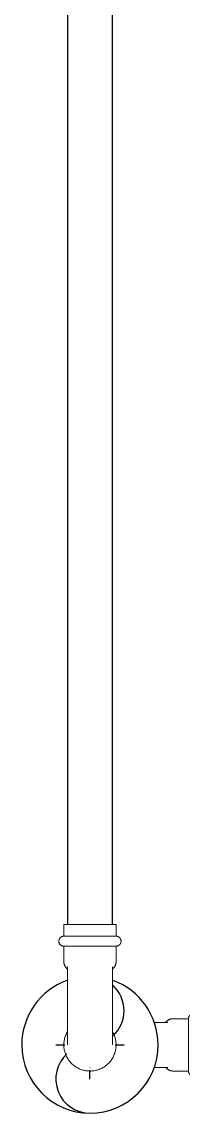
# Model space of a CAD drawing. Header units: inches. Extents: x -3327 to -1, y 8 to 1328.
# Drawn here: x -3179.63 to -3174.89, y 1173.85 to 1205.81 of the extents above; entities that cross this region are included whole.
import ezdxf

# ---------------------------------------------------------------- set-up
doc = ezdxf.new("R2010")
doc.units = ezdxf.units.IN
doc.header["$MEASUREMENT"] = 0
doc.layers.add('P-PIPE', color=3, linetype='Continuous', lineweight=9)
doc.layers.add('X - REF - FP', color=7, linetype='Continuous', true_color=0xb90000)

# ---------------------------------------------------------------- blocks, each defined once
blk = doc.blocks.new('Victaulic-VicPress316-Elbow 90-45deg Style P568_P571 - Standard-V54-SECOND LEVEL')
at = {"layer": 'P-PIPE'}
for p, q in [((-3178.392, 1179.375), (-3178.392, 1179.036)), ((-3177.625, 1179.375), (-3178.392, 1179.375)), ((-3176.859, 1179.375), (-3177.625, 1179.375)), ((-3176.859, 1179.036), (-3176.859, 1179.375)), ((-3178.392, 1179.036), (-3177.625, 1179.036)), ((-3177.625, 1179.036), (-3176.859, 1179.036)), ((-3178.392, 1178.745), (-3178.392, 1178.294)), ((-3178.392, 1178.745), (-3177.625, 1178.745)), ((-3177.625, 1178.745), (-3176.859, 1178.745)), ((-3176.859, 1178.294), (-3176.859, 1178.745)), ((-3178.283, 1178.139), (-3178.283, 1177.248)), ((-3176.968, 1177.248), (-3176.968, 1178.142))]:
    blk.add_line(p, q, dxfattribs=at)
at = {"layer": 'P-PIPE', "flags": 128}
for points in [[(-3178.392, 1178.745), (-3178.397, 1178.745), (-3178.403, 1178.746), (-3178.409, 1178.746), (-3178.415, 1178.747), (-3178.42, 1178.748), (-3178.426, 1178.75), (-3178.432, 1178.751), (-3178.437, 1178.753), (-3178.443, 1178.755), (-3178.448, 1178.757), (-3178.453, 1178.759), (-3178.459, 1178.762), (-3178.464, 1178.765), (-3178.469, 1178.768), (-3178.474, 1178.771), (-3178.478, 1178.774), (-3178.483, 1178.778), (-3178.487, 1178.781), (-3178.492, 1178.785), (-3178.496, 1178.789), (-3178.5, 1178.794), (-3178.504, 1178.798), (-3178.507, 1178.803), (-3178.511, 1178.807), (-3178.514, 1178.812), (-3178.517, 1178.817), (-3178.52, 1178.822), (-3178.522, 1178.827), (-3178.525, 1178.833), (-3178.527, 1178.838), (-3178.529, 1178.844), (-3178.531, 1178.849), (-3178.532, 1178.855), (-3178.534, 1178.86), (-3178.535, 1178.866), (-3178.536, 1178.872), (-3178.536, 1178.878), (-3178.537, 1178.883), (-3178.537, 1178.889), (-3178.537, 1178.895), (-3178.537, 1178.901), (-3178.536, 1178.907), (-3178.535, 1178.912), (-3178.534, 1178.918), (-3178.533, 1178.924), (-3178.532, 1178.93), (-3178.53, 1178.935), (-3178.528, 1178.941), (-3178.526, 1178.946), (-3178.524, 1178.951), (-3178.521, 1178.957), (-3178.519, 1178.962), (-3178.516, 1178.967), (-3178.512, 1178.972), (-3178.509, 1178.976), (-3178.506, 1178.981), (-3178.502, 1178.986), (-3178.498, 1178.99), (-3178.494, 1178.994), (-3178.49, 1178.998), (-3178.485, 1179.002), (-3178.481, 1179.006), (-3178.476, 1179.009), (-3178.471, 1179.012), (-3178.467, 1179.016), (-3178.461, 1179.018), (-3178.456, 1179.021), (-3178.451, 1179.024), (-3178.446, 1179.026), (-3178.44, 1179.028), (-3178.435, 1179.03), (-3178.429, 1179.031), (-3178.423, 1179.033), (-3178.418, 1179.034), (-3178.412, 1179.035), (-3178.406, 1179.036), (-3178.4, 1179.036), (-3178.395, 1179.036), (-3178.392, 1179.036)], [(-3177.625, 1179.036), (-3177.656, 1179.036), (-3177.686, 1179.036), (-3177.717, 1179.036), (-3177.747, 1179.036), (-3177.777, 1179.036), (-3177.807, 1179.036), (-3177.837, 1179.036), (-3177.866, 1179.036), (-3177.895, 1179.036), (-3177.924, 1179.036), (-3177.951, 1179.036), (-3177.979, 1179.036), (-3178.006, 1179.036), (-3178.032, 1179.036), (-3178.058, 1179.036), (-3178.083, 1179.036), (-3178.107, 1179.036), (-3178.13, 1179.036), (-3178.153, 1179.036), (-3178.175, 1179.036), (-3178.196, 1179.036), (-3178.216, 1179.036), (-3178.235, 1179.036), (-3178.253, 1179.036), (-3178.27, 1179.036), (-3178.286, 1179.036), (-3178.301, 1179.036), (-3178.315, 1179.036), (-3178.328, 1179.036), (-3178.339, 1179.036), (-3178.35, 1179.036), (-3178.359, 1179.036), (-3178.368, 1179.036), (-3178.375, 1179.036), (-3178.38, 1179.036), (-3178.385, 1179.036), (-3178.388, 1179.036), (-3178.391, 1179.036), (-3178.391, 1179.036), (-3178.392, 1179.036)], [(-3178.392, 1179.036), (-3178.391, 1179.036), (-3178.389, 1179.036), (-3178.386, 1179.036), (-3178.382, 1179.036), (-3178.376, 1179.036), (-3178.37, 1179.036), (-3178.362, 1179.036), (-3178.353, 1179.036)], [(-3176.859, 1179.036), (-3176.859, 1179.036), (-3176.861, 1179.036), (-3176.864, 1179.036), (-3176.868, 1179.036), (-3176.874, 1179.036), (-3176.88, 1179.036), (-3176.888, 1179.036), (-3176.897, 1179.036), (-3176.908, 1179.036), (-3176.919, 1179.036), (-3176.932, 1179.036), (-3176.945, 1179.036), (-3176.96, 1179.036), (-3176.976, 1179.036), (-3176.992, 1179.036), (-3177.01, 1179.036), (-3177.029, 1179.036), (-3177.049, 1179.036), (-3177.069, 1179.036), (-3177.091, 1179.036), (-3177.113, 1179.036), (-3177.137, 1179.036), (-3177.161, 1179.036), (-3177.185, 1179.036), (-3177.211, 1179.036), (-3177.237, 1179.036), (-3177.264, 1179.036), (-3177.291, 1179.036), (-3177.319, 1179.036), (-3177.347, 1179.036), (-3177.376, 1179.036), (-3177.405, 1179.036), (-3177.435, 1179.036), (-3177.465, 1179.036), (-3177.495, 1179.036), (-3177.525, 1179.036), (-3177.556, 1179.036), (-3177.586, 1179.036), (-3177.617, 1179.036), (-3177.625, 1179.036)], [(-3176.9, 1179.036), (-3176.891, 1179.036), (-3176.882, 1179.036), (-3176.875, 1179.036), (-3176.87, 1179.036), (-3176.865, 1179.036), (-3176.862, 1179.036), (-3176.859, 1179.036), (-3176.859, 1179.036), (-3176.859, 1179.036)], [(-3176.859, 1179.036), (-3176.853, 1179.036), (-3176.847, 1179.036), (-3176.841, 1179.035), (-3176.835, 1179.034), (-3176.83, 1179.033), (-3176.824, 1179.032), (-3176.818, 1179.031), (-3176.813, 1179.029), (-3176.807, 1179.027), (-3176.802, 1179.025), (-3176.797, 1179.022), (-3176.791, 1179.02), (-3176.786, 1179.017), (-3176.781, 1179.014), (-3176.776, 1179.011), (-3176.772, 1179.008), (-3176.767, 1179.004), (-3176.763, 1179), (-3176.758, 1178.996), (-3176.754, 1178.992), (-3176.75, 1178.988), (-3176.746, 1178.984), (-3176.743, 1178.979), (-3176.739, 1178.974), (-3176.736, 1178.969), (-3176.733, 1178.965), (-3176.73, 1178.959), (-3176.728, 1178.954), (-3176.725, 1178.949), (-3176.723, 1178.944), (-3176.721, 1178.938), (-3176.719, 1178.933), (-3176.718, 1178.927), (-3176.716, 1178.921), (-3176.715, 1178.916), (-3176.714, 1178.91), (-3176.714, 1178.904), (-3176.713, 1178.898), (-3176.713, 1178.892), (-3176.713, 1178.887), (-3176.713, 1178.881), (-3176.714, 1178.875), (-3176.715, 1178.869), (-3176.716, 1178.863), (-3176.717, 1178.858), (-3176.718, 1178.852), (-3176.72, 1178.847), (-3176.722, 1178.841), (-3176.724, 1178.836), (-3176.726, 1178.83), (-3176.729, 1178.825), (-3176.731, 1178.82), (-3176.734, 1178.815), (-3176.738, 1178.81), (-3176.741, 1178.805), (-3176.744, 1178.801), (-3176.748, 1178.796), (-3176.752, 1178.792), (-3176.756, 1178.788), (-3176.76, 1178.784), (-3176.765, 1178.78), (-3176.769, 1178.776), (-3176.774, 1178.773), (-3176.779, 1178.769), (-3176.784, 1178.766), (-3176.789, 1178.763), (-3176.794, 1178.761), (-3176.799, 1178.758), (-3176.804, 1178.756), (-3176.81, 1178.754), (-3176.815, 1178.752), (-3176.821, 1178.75), (-3176.827, 1178.749), (-3176.832, 1178.748), (-3176.838, 1178.747), (-3176.844, 1178.746), (-3176.85, 1178.746), (-3176.855, 1178.745), (-3176.859, 1178.745)], [(-3178.35, 1178.745), (-3178.359, 1178.745), (-3178.368, 1178.745), (-3178.375, 1178.745), (-3178.38, 1178.745), (-3178.385, 1178.745), (-3178.388, 1178.745), (-3178.391, 1178.745), (-3178.391, 1178.745), (-3178.392, 1178.745)], [(-3178.392, 1178.745), (-3178.391, 1178.745), (-3178.389, 1178.745), (-3178.386, 1178.745), (-3178.382, 1178.745), (-3178.376, 1178.745), (-3178.37, 1178.745), (-3178.362, 1178.745), (-3178.353, 1178.745), (-3178.342, 1178.745), (-3178.331, 1178.745), (-3178.319, 1178.745), (-3178.305, 1178.745), (-3178.29, 1178.745), (-3178.274, 1178.745), (-3178.258, 1178.745), (-3178.24, 1178.745), (-3178.221, 1178.745), (-3178.201, 1178.745), (-3178.181, 1178.745), (-3178.159, 1178.745), (-3178.137, 1178.745), (-3178.113, 1178.745), (-3178.089, 1178.745), (-3178.065, 1178.745), (-3178.039, 1178.745), (-3178.013, 1178.745), (-3177.986, 1178.745), (-3177.959, 1178.745), (-3177.931, 1178.745), (-3177.903, 1178.745), (-3177.874, 1178.745), (-3177.845, 1178.745), (-3177.815, 1178.745), (-3177.785, 1178.745), (-3177.755, 1178.745), (-3177.725, 1178.745), (-3177.695, 1178.745), (-3177.664, 1178.745), (-3177.633, 1178.745), (-3177.625, 1178.745)], [(-3177.625, 1178.745), (-3177.594, 1178.745), (-3177.564, 1178.745), (-3177.533, 1178.745), (-3177.503, 1178.745), (-3177.473, 1178.745), (-3177.443, 1178.745), (-3177.413, 1178.745), (-3177.384, 1178.745), (-3177.355, 1178.745), (-3177.327, 1178.745), (-3177.299, 1178.745), (-3177.271, 1178.745), (-3177.244, 1178.745), (-3177.218, 1178.745), (-3177.192, 1178.745), (-3177.167, 1178.745), (-3177.143, 1178.745), (-3177.12, 1178.745), (-3177.097, 1178.745), (-3177.075, 1178.745), (-3177.054, 1178.745), (-3177.034, 1178.745), (-3177.015, 1178.745), (-3176.997, 1178.745), (-3176.98, 1178.745), (-3176.964, 1178.745), (-3176.949, 1178.745), (-3176.935, 1178.745), (-3176.922, 1178.745), (-3176.911, 1178.745), (-3176.9, 1178.745), (-3176.891, 1178.745), (-3176.882, 1178.745), (-3176.875, 1178.745), (-3176.87, 1178.745), (-3176.865, 1178.745), (-3176.862, 1178.745), (-3176.859, 1178.745), (-3176.859, 1178.745), (-3176.859, 1178.745)], [(-3176.859, 1178.745), (-3176.859, 1178.745), (-3176.861, 1178.745), (-3176.864, 1178.745), (-3176.868, 1178.745), (-3176.874, 1178.745), (-3176.88, 1178.745), (-3176.888, 1178.745), (-3176.897, 1178.745)], [(-3178.283, 1178.076), (-3178.291, 1178.083), (-3178.299, 1178.09), (-3178.307, 1178.097), (-3178.315, 1178.105), (-3178.323, 1178.113), (-3178.33, 1178.121), (-3178.336, 1178.13), (-3178.343, 1178.138), (-3178.349, 1178.147), (-3178.354, 1178.157), (-3178.36, 1178.166), (-3178.365, 1178.176), (-3178.369, 1178.186), (-3178.373, 1178.196), (-3178.377, 1178.206), (-3178.38, 1178.217), (-3178.383, 1178.227), (-3178.386, 1178.238), (-3178.388, 1178.248), (-3178.389, 1178.259), (-3178.39, 1178.27), (-3178.391, 1178.281), (-3178.392, 1178.292), (-3178.392, 1178.294)], [(-3176.859, 1178.294), (-3176.859, 1178.283), (-3176.859, 1178.272), (-3176.86, 1178.261), (-3176.862, 1178.25), (-3176.864, 1178.24), (-3176.866, 1178.229), (-3176.869, 1178.219), (-3176.872, 1178.208), (-3176.876, 1178.198), (-3176.88, 1178.188), (-3176.884, 1178.178), (-3176.889, 1178.168), (-3176.895, 1178.158), (-3176.9, 1178.149), (-3176.906, 1178.14), (-3176.912, 1178.131), (-3176.919, 1178.123), (-3176.926, 1178.114), (-3176.933, 1178.106), (-3176.941, 1178.098), (-3176.949, 1178.091), (-3176.957, 1178.084), (-3176.966, 1178.077), (-3176.968, 1178.076)], [(-3178.283, 1177.248), (-3178.283, 1177.192), (-3178.283, 1177.137), (-3178.283, 1177.081), (-3178.283, 1177.026), (-3178.283, 1176.971), (-3178.283, 1176.917), (-3178.283, 1176.863), (-3178.283, 1176.81), (-3178.283, 1176.757), (-3178.283, 1176.705), (-3178.283, 1176.655), (-3178.283, 1176.605), (-3178.283, 1176.556), (-3178.283, 1176.508), (-3178.283, 1176.461), (-3178.283, 1176.416), (-3178.283, 1176.372), (-3178.283, 1176.329), (-3178.283, 1176.288), (-3178.283, 1176.249), (-3178.283, 1176.211), (-3178.283, 1176.174), (-3178.283, 1176.14), (-3178.283, 1176.107), (-3178.283, 1176.076), (-3178.283, 1176.047), (-3178.283, 1176.019), (-3178.283, 1175.994), (-3178.283, 1175.971), (-3178.283, 1175.95), (-3178.283, 1175.93), (-3178.283, 1175.913), (-3178.283, 1175.898), (-3178.283, 1175.886), (-3178.283, 1175.875), (-3178.283, 1175.867), (-3178.283, 1175.861), (-3178.283, 1175.857), (-3178.283, 1175.855), (-3178.283, 1175.855)], [(-3176.968, 1175.855), (-3176.968, 1175.856), (-3176.968, 1175.859), (-3176.968, 1175.865), (-3176.968, 1175.873), (-3176.968, 1175.883), (-3176.968, 1175.895), (-3176.968, 1175.909), (-3176.968, 1175.926), (-3176.968, 1175.944), (-3176.968, 1175.965), (-3176.968, 1175.988), (-3176.968, 1176.012), (-3176.968, 1176.039), (-3176.968, 1176.068), (-3176.968, 1176.098), (-3176.968, 1176.131), (-3176.968, 1176.165), (-3176.968, 1176.201), (-3176.968, 1176.238), (-3176.968, 1176.277), (-3176.968, 1176.318), (-3176.968, 1176.36), (-3176.968, 1176.404), (-3176.968, 1176.449), (-3176.968, 1176.495), (-3176.968, 1176.543), (-3176.968, 1176.591), (-3176.968, 1176.641), (-3176.968, 1176.692), (-3176.968, 1176.743), (-3176.968, 1176.795), (-3176.968, 1176.848), (-3176.968, 1176.902), (-3176.968, 1176.956), (-3176.968, 1177.011), (-3176.968, 1177.066), (-3176.968, 1177.122), (-3176.968, 1177.177), (-3176.968, 1177.233), (-3176.968, 1177.248)], [(-3178.286, 1176.243), (-3178.301, 1176.216), (-3178.315, 1176.189), (-3178.328, 1176.161), (-3178.339, 1176.133), (-3178.35, 1176.104), (-3178.359, 1176.075), (-3178.368, 1176.045), (-3178.375, 1176.015), (-3178.38, 1175.985), (-3178.385, 1175.955), (-3178.388, 1175.924), (-3178.391, 1175.894), (-3178.391, 1175.863), (-3178.391, 1175.832), (-3178.39, 1175.802), (-3178.387, 1175.771), (-3178.383, 1175.741), (-3178.378, 1175.711), (-3178.371, 1175.681), (-3178.364, 1175.651), (-3178.355, 1175.622), (-3178.345, 1175.593), (-3178.334, 1175.564), (-3178.322, 1175.536), (-3178.309, 1175.508), (-3178.294, 1175.481), (-3178.279, 1175.455), (-3178.262, 1175.429), (-3178.245, 1175.404), (-3178.226, 1175.379), (-3178.207, 1175.356), (-3178.186, 1175.333), (-3178.165, 1175.311), (-3178.143, 1175.29), (-3178.12, 1175.269), (-3178.096, 1175.25), (-3178.071, 1175.232), (-3178.046, 1175.214), (-3178.02, 1175.198), (-3177.994, 1175.183), (-3177.966, 1175.169), (-3177.939, 1175.155), (-3177.91, 1175.143), (-3177.882, 1175.133), (-3177.853, 1175.123), (-3177.823, 1175.114), (-3177.793, 1175.107), (-3177.763, 1175.101), (-3177.733, 1175.096), (-3177.703, 1175.092), (-3177.672, 1175.09), (-3177.642, 1175.089), (-3177.625, 1175.088)], [(-3177.625, 1175.088), (-3177.594, 1175.089), (-3177.564, 1175.091), (-3177.533, 1175.094), (-3177.503, 1175.098), (-3177.473, 1175.104), (-3177.443, 1175.11), (-3177.413, 1175.118), (-3177.384, 1175.127), (-3177.355, 1175.137), (-3177.327, 1175.149), (-3177.299, 1175.161), (-3177.271, 1175.175), (-3177.244, 1175.19), (-3177.218, 1175.205), (-3177.192, 1175.222), (-3177.167, 1175.24), (-3177.143, 1175.259), (-3177.12, 1175.279), (-3177.097, 1175.299), (-3177.075, 1175.321), (-3177.054, 1175.343), (-3177.034, 1175.366), (-3177.015, 1175.39), (-3176.997, 1175.415), (-3176.98, 1175.441), (-3176.964, 1175.467), (-3176.949, 1175.494), (-3176.935, 1175.521), (-3176.922, 1175.549), (-3176.911, 1175.577), (-3176.9, 1175.606), (-3176.891, 1175.635), (-3176.882, 1175.665), (-3176.875, 1175.694), (-3176.87, 1175.725), (-3176.865, 1175.755), (-3176.862, 1175.785), (-3176.859, 1175.816), (-3176.859, 1175.847), (-3176.859, 1175.877), (-3176.86, 1175.908), (-3176.863, 1175.938), (-3176.867, 1175.969), (-3176.872, 1175.999), (-3176.879, 1176.029), (-3176.886, 1176.059), (-3176.895, 1176.088), (-3176.905, 1176.117), (-3176.916, 1176.146), (-3176.928, 1176.174), (-3176.941, 1176.201), (-3176.956, 1176.229), (-3176.968, 1176.249)]]:
    blk.add_lwpolyline(points, dxfattribs=at)
blk = doc.blocks.new('Victaulic-VicPress316-Elbow 90-45deg Style P568_P571 - Standard-V55-SECOND LEVEL')
at = {"layer": 'P-PIPE'}
for p, q in [((-3174.735, 1176.621), (-3175.186, 1176.621)), ((-3174.735, 1176.621), (-3174.735, 1175.855)), ((-3174.105, 1176.621), (-3174.444, 1176.621)), ((-3174.444, 1176.621), (-3174.444, 1175.855)), ((-3174.105, 1175.855), (-3174.105, 1176.621)), ((-3175.341, 1176.512), (-3175.751, 1176.512)), ((-3174.735, 1175.855), (-3174.735, 1175.088)), ((-3174.444, 1175.855), (-3174.444, 1175.088)), ((-3174.105, 1175.088), (-3174.105, 1175.855)), ((-3175.751, 1175.197), (-3175.338, 1175.197)), ((-3175.186, 1175.088), (-3174.735, 1175.088)), ((-3174.444, 1175.088), (-3174.105, 1175.088))]:
    blk.add_line(p, q, dxfattribs=at)
at = {"layer": 'P-PIPE', "flags": 128}
for points in [[(-3175.404, 1176.512), (-3175.397, 1176.521), (-3175.39, 1176.529), (-3175.383, 1176.537), (-3175.375, 1176.545), (-3175.367, 1176.552), (-3175.359, 1176.559), (-3175.35, 1176.566), (-3175.342, 1176.573), (-3175.332, 1176.579), (-3175.323, 1176.584), (-3175.314, 1176.59), (-3175.304, 1176.595), (-3175.294, 1176.599), (-3175.284, 1176.603), (-3175.274, 1176.607), (-3175.263, 1176.61), (-3175.253, 1176.613), (-3175.242, 1176.616), (-3175.231, 1176.618), (-3175.221, 1176.619), (-3175.21, 1176.62), (-3175.199, 1176.621), (-3175.188, 1176.621), (-3175.186, 1176.621)], [(-3174.735, 1176.621), (-3174.734, 1176.627), (-3174.734, 1176.633), (-3174.733, 1176.639), (-3174.733, 1176.645), (-3174.732, 1176.65), (-3174.73, 1176.656), (-3174.729, 1176.662), (-3174.727, 1176.667), (-3174.725, 1176.673), (-3174.723, 1176.678), (-3174.721, 1176.683), (-3174.718, 1176.689), (-3174.715, 1176.694), (-3174.712, 1176.699), (-3174.709, 1176.704), (-3174.706, 1176.708), (-3174.702, 1176.713), (-3174.698, 1176.717), (-3174.694, 1176.722), (-3174.69, 1176.726), (-3174.686, 1176.73), (-3174.682, 1176.733), (-3174.677, 1176.737), (-3174.672, 1176.741), (-3174.668, 1176.744), (-3174.663, 1176.747), (-3174.658, 1176.75), (-3174.652, 1176.752), (-3174.647, 1176.755), (-3174.642, 1176.757), (-3174.636, 1176.759), (-3174.631, 1176.761), (-3174.625, 1176.762), (-3174.619, 1176.764), (-3174.614, 1176.765), (-3174.608, 1176.766), (-3174.602, 1176.766), (-3174.596, 1176.767), (-3174.591, 1176.767), (-3174.585, 1176.767), (-3174.579, 1176.767), (-3174.573, 1176.766), (-3174.567, 1176.765), (-3174.562, 1176.764), (-3174.556, 1176.763), (-3174.55, 1176.762), (-3174.545, 1176.76), (-3174.539, 1176.758), (-3174.534, 1176.756), (-3174.528, 1176.754), (-3174.523, 1176.751), (-3174.518, 1176.748), (-3174.513, 1176.745), (-3174.508, 1176.742), (-3174.503, 1176.739), (-3174.499, 1176.735), (-3174.494, 1176.732), (-3174.49, 1176.728), (-3174.486, 1176.724), (-3174.482, 1176.72), (-3174.478, 1176.715), (-3174.474, 1176.711), (-3174.471, 1176.706), (-3174.467, 1176.701), (-3174.464, 1176.696), (-3174.461, 1176.691), (-3174.459, 1176.686), (-3174.456, 1176.681), (-3174.454, 1176.676), (-3174.452, 1176.67), (-3174.45, 1176.665), (-3174.448, 1176.659), (-3174.447, 1176.653), (-3174.446, 1176.648), (-3174.445, 1176.642), (-3174.444, 1176.636), (-3174.444, 1176.63), (-3174.444, 1176.624), (-3174.444, 1176.621)], [(-3174.735, 1176.58), (-3174.735, 1176.589), (-3174.735, 1176.597), (-3174.735, 1176.604), (-3174.735, 1176.61), (-3174.735, 1176.615), (-3174.735, 1176.618), (-3174.735, 1176.62), (-3174.735, 1176.621), (-3174.735, 1176.621)], [(-3174.735, 1176.621), (-3174.735, 1176.621), (-3174.735, 1176.619), (-3174.735, 1176.616), (-3174.735, 1176.612), (-3174.735, 1176.606), (-3174.735, 1176.599), (-3174.735, 1176.591), (-3174.735, 1176.582), (-3174.735, 1176.572), (-3174.735, 1176.561), (-3174.735, 1176.548), (-3174.735, 1176.535), (-3174.735, 1176.52), (-3174.735, 1176.504), (-3174.735, 1176.487), (-3174.735, 1176.47), (-3174.735, 1176.451), (-3174.735, 1176.431), (-3174.735, 1176.41), (-3174.735, 1176.389), (-3174.735, 1176.366), (-3174.735, 1176.343), (-3174.735, 1176.319), (-3174.735, 1176.294), (-3174.735, 1176.269), (-3174.735, 1176.243), (-3174.735, 1176.216), (-3174.735, 1176.189), (-3174.735, 1176.161), (-3174.735, 1176.133), (-3174.735, 1176.104), (-3174.735, 1176.075), (-3174.735, 1176.045), (-3174.735, 1176.015), (-3174.735, 1175.985), (-3174.735, 1175.955), (-3174.735, 1175.924), (-3174.735, 1175.894), (-3174.735, 1175.863), (-3174.735, 1175.855)], [(-3174.444, 1175.855), (-3174.444, 1175.886), (-3174.444, 1175.916), (-3174.444, 1175.947), (-3174.444, 1175.977), (-3174.444, 1176.007), (-3174.444, 1176.037), (-3174.444, 1176.067), (-3174.444, 1176.096), (-3174.444, 1176.125), (-3174.444, 1176.153), (-3174.444, 1176.181), (-3174.444, 1176.209), (-3174.444, 1176.236), (-3174.444, 1176.262), (-3174.444, 1176.288), (-3174.444, 1176.313), (-3174.444, 1176.337), (-3174.444, 1176.36), (-3174.444, 1176.383), (-3174.444, 1176.405), (-3174.444, 1176.426), (-3174.444, 1176.446), (-3174.444, 1176.465), (-3174.444, 1176.483), (-3174.444, 1176.5), (-3174.444, 1176.516), (-3174.444, 1176.531), (-3174.444, 1176.545), (-3174.444, 1176.558), (-3174.444, 1176.569), (-3174.444, 1176.58), (-3174.444, 1176.589), (-3174.444, 1176.597), (-3174.444, 1176.604), (-3174.444, 1176.61), (-3174.444, 1176.615), (-3174.444, 1176.618), (-3174.444, 1176.62), (-3174.444, 1176.621), (-3174.444, 1176.621)], [(-3174.444, 1176.621), (-3174.444, 1176.621), (-3174.444, 1176.619), (-3174.444, 1176.616), (-3174.444, 1176.612), (-3174.444, 1176.606), (-3174.444, 1176.599), (-3174.444, 1176.591), (-3174.444, 1176.582)], [(-3174.735, 1175.855), (-3174.735, 1175.824), (-3174.735, 1175.794), (-3174.735, 1175.763), (-3174.735, 1175.733), (-3174.735, 1175.703), (-3174.735, 1175.673), (-3174.735, 1175.643), (-3174.735, 1175.614), (-3174.735, 1175.585), (-3174.735, 1175.556), (-3174.735, 1175.528), (-3174.735, 1175.501), (-3174.735, 1175.474), (-3174.735, 1175.448), (-3174.735, 1175.422), (-3174.735, 1175.397), (-3174.735, 1175.373), (-3174.735, 1175.349), (-3174.735, 1175.327), (-3174.735, 1175.305), (-3174.735, 1175.284), (-3174.735, 1175.264), (-3174.735, 1175.245), (-3174.735, 1175.227), (-3174.735, 1175.21), (-3174.735, 1175.194), (-3174.735, 1175.179), (-3174.735, 1175.165), (-3174.735, 1175.152), (-3174.735, 1175.14), (-3174.735, 1175.13), (-3174.735, 1175.121), (-3174.735, 1175.112), (-3174.735, 1175.105), (-3174.735, 1175.1), (-3174.735, 1175.095), (-3174.735, 1175.092), (-3174.735, 1175.089), (-3174.735, 1175.088), (-3174.735, 1175.088)], [(-3174.444, 1175.088), (-3174.444, 1175.089), (-3174.444, 1175.091), (-3174.444, 1175.094), (-3174.444, 1175.098), (-3174.444, 1175.104), (-3174.444, 1175.11), (-3174.444, 1175.118), (-3174.444, 1175.127), (-3174.444, 1175.137), (-3174.444, 1175.149), (-3174.444, 1175.161), (-3174.444, 1175.175), (-3174.444, 1175.19), (-3174.444, 1175.205), (-3174.444, 1175.222), (-3174.444, 1175.24), (-3174.444, 1175.259), (-3174.444, 1175.279), (-3174.444, 1175.299), (-3174.444, 1175.321), (-3174.444, 1175.343), (-3174.444, 1175.366), (-3174.444, 1175.39), (-3174.444, 1175.415), (-3174.444, 1175.441), (-3174.444, 1175.467), (-3174.444, 1175.494), (-3174.444, 1175.521), (-3174.444, 1175.549), (-3174.444, 1175.577), (-3174.444, 1175.606), (-3174.444, 1175.635), (-3174.444, 1175.665), (-3174.444, 1175.694), (-3174.444, 1175.725), (-3174.444, 1175.755), (-3174.444, 1175.785), (-3174.444, 1175.816), (-3174.444, 1175.847), (-3174.444, 1175.855)], [(-3177.623, 1175.197), (-3177.625, 1175.197), (-3177.625, 1175.197)], [(-3175.186, 1175.088), (-3175.197, 1175.089), (-3175.208, 1175.089), (-3175.219, 1175.09), (-3175.229, 1175.092), (-3175.24, 1175.094), (-3175.251, 1175.096), (-3175.261, 1175.099), (-3175.272, 1175.102), (-3175.282, 1175.106), (-3175.292, 1175.11), (-3175.302, 1175.114), (-3175.312, 1175.119), (-3175.321, 1175.124), (-3175.331, 1175.13), (-3175.34, 1175.136), (-3175.349, 1175.142), (-3175.357, 1175.149), (-3175.366, 1175.156), (-3175.374, 1175.163), (-3175.381, 1175.171), (-3175.389, 1175.179), (-3175.396, 1175.187), (-3175.403, 1175.196), (-3175.404, 1175.197)], [(-3174.735, 1175.088), (-3174.735, 1175.089), (-3174.735, 1175.091), (-3174.735, 1175.094), (-3174.735, 1175.098), (-3174.735, 1175.104), (-3174.735, 1175.11), (-3174.735, 1175.118), (-3174.735, 1175.127)], [(-3174.444, 1175.088), (-3174.444, 1175.083), (-3174.444, 1175.077), (-3174.445, 1175.071), (-3174.445, 1175.065), (-3174.446, 1175.059), (-3174.448, 1175.054), (-3174.449, 1175.048), (-3174.451, 1175.043), (-3174.453, 1175.037), (-3174.455, 1175.032), (-3174.457, 1175.026), (-3174.46, 1175.021), (-3174.463, 1175.016), (-3174.466, 1175.011), (-3174.469, 1175.006), (-3174.472, 1175.001), (-3174.476, 1174.997), (-3174.48, 1174.992), (-3174.484, 1174.988), (-3174.488, 1174.984), (-3174.492, 1174.98), (-3174.496, 1174.976), (-3174.501, 1174.973), (-3174.506, 1174.969), (-3174.51, 1174.966), (-3174.515, 1174.963), (-3174.52, 1174.96), (-3174.526, 1174.957), (-3174.531, 1174.955), (-3174.536, 1174.953), (-3174.542, 1174.951), (-3174.547, 1174.949), (-3174.553, 1174.947), (-3174.559, 1174.946), (-3174.564, 1174.945), (-3174.57, 1174.944), (-3174.576, 1174.943), (-3174.582, 1174.943), (-3174.587, 1174.943), (-3174.593, 1174.943), (-3174.599, 1174.943), (-3174.605, 1174.944), (-3174.611, 1174.944), (-3174.616, 1174.945), (-3174.622, 1174.947), (-3174.628, 1174.948), (-3174.633, 1174.95), (-3174.639, 1174.952), (-3174.644, 1174.954), (-3174.65, 1174.956), (-3174.655, 1174.959), (-3174.66, 1174.961), (-3174.665, 1174.964), (-3174.67, 1174.967), (-3174.675, 1174.971), (-3174.679, 1174.974), (-3174.684, 1174.978), (-3174.688, 1174.982), (-3174.692, 1174.986), (-3174.696, 1174.99), (-3174.7, 1174.994), (-3174.704, 1174.999), (-3174.707, 1175.004), (-3174.711, 1175.008), (-3174.714, 1175.013), (-3174.717, 1175.018), (-3174.719, 1175.024), (-3174.722, 1175.029), (-3174.724, 1175.034), (-3174.726, 1175.04), (-3174.728, 1175.045), (-3174.73, 1175.051), (-3174.731, 1175.056), (-3174.732, 1175.062), (-3174.733, 1175.068), (-3174.734, 1175.074), (-3174.734, 1175.079), (-3174.734, 1175.085), (-3174.735, 1175.088)], [(-3174.444, 1175.13), (-3174.444, 1175.121), (-3174.444, 1175.112), (-3174.444, 1175.105), (-3174.444, 1175.1), (-3174.444, 1175.095), (-3174.444, 1175.092), (-3174.444, 1175.089), (-3174.444, 1175.088), (-3174.444, 1175.088)]]:
    blk.add_lwpolyline(points, dxfattribs=at)

msp = doc.modelspace()

# ---------------------------------------------------------------- linework, layer by layer
at = {"layer": 'X - REF - FP'}
for p, q in [((-3178.283, 1212.666), (-3178.283, 1179.375)), ((-3176.968, 1179.375), (-3176.968, 1212.666)), ((-3178.625, 1175.855), (-3178.361, 1175.855)), ((-3176.889, 1175.855), (-3176.625, 1175.855)), ((-3177.625, 1174.855), (-3177.625, 1175.117))]:
    msp.add_line(p, q, dxfattribs=at)
for centre, radius, start, end in [((-3177.625, 1175.855), 2, 109.725, 180), ((-3177.625, 1176.855), 1, 312.5186, 48.157), ((-3177.625, 1175.855), 2, 0, 70.275), ((-3177.625, 1175.855), 2, 180, 0), ((-3177.625, 1174.855), 1, 132.5186, 270)]:
    msp.add_arc(centre, radius, start, end, dxfattribs=at)

# ---------------------------------------------------------------- block references
for name in ['Victaulic-VicPress316-Elbow 90-45deg Style P568_P571 - Standard-V54-SECOND LEVEL', 'Victaulic-VicPress316-Elbow 90-45deg Style P568_P571 - Standard-V55-SECOND LEVEL']:
    msp.add_blockref(name, (0, 0), dxfattribs=at)

doc.saveas('drawing.dxf')
